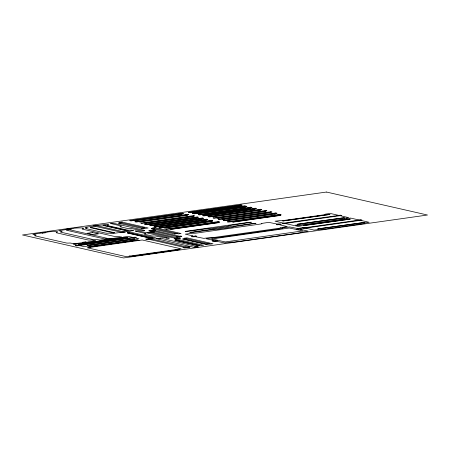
<?xml version="1.0" encoding="UTF-8"?>
<svg xmlns="http://www.w3.org/2000/svg" width="450" height="450" viewBox="0 0 450 450"><rect width="100%" height="100%" fill="white"/><g stroke="black" fill="none" stroke-linecap="round" stroke-linejoin="round"><path stroke-width="0.67" d="M114.446 232.712L113.124 232.836L90.383 227.661M90.36 227.632L91.682 227.498L114.446 232.689M87.519 245.419L134.662 238.866L87.531 245.436M128.042 230.766L126.731 230.884L102.898 225.416L104.209 225.298L128.042 230.732M136.733 231.311L136.44 231.396L145.929 233.595L145.648 233.724A3.172 0.461 -4 0 0 144.771 234.354L151.729 235.935A3.172 0.461 -4 0 0 155.289 235.941L166.725 238.101M166.714 238.129C166.854 238.596 171.416 238.359 168.289 237.735L137.858 230.811L135.219 231.058L136.749 231.283M248.479 222.379L185.136 231.379L187.042 231.446L209.419 228.403A3.172 0.461 -4 0 0 213.266 228.263L227.289 226.277A3.172 0.461 -4 0 0 228.966 225.641L251.364 222.238L248.49 222.345M253.114 223.431L189.776 232.436L191.678 232.498L214.054 229.455A3.172 0.461 -4 0 0 217.907 229.314L231.924 227.334A3.172 0.461 -4 0 0 233.601 226.699L255.999 223.29L253.131 223.403M344.363 217.749L297.349 224.252L344.374 217.721M135.624 220.714L134.752 220.494M180.096 213.986L180.827 213.874M185.321 215.117L186.053 214.999M193.371 212.197L194.248 212.411M203.226 214.504L204.103 214.712M213.058 216.557L213.936 216.771M253.024 208.997L253.761 208.884M127.688 237.369L78.407 244.226L127.693 237.324M296.904 229.106L299.458 228.729L300.786 228.971L297.799 229.343M197.286 246.988L195.604 247.151M41.383 232.898L44.359 232.56M45.248 232.802L42.294 233.139M82.704 242.291L85.68 241.954M86.541 242.218L82.716 242.331M108.709 238.657L111.684 238.32M112.573 238.567L109.614 238.905M42.277 233.094L41.406 232.937M44.348 232.605L45.248 232.757M68.282 229.461L67.41 229.247L69.958 228.887L71.258 229.162L68.293 229.506M85.68 241.993L86.569 242.156M109.603 238.86L108.731 238.703M111.673 238.371L112.573 238.523M98.235 233.843L93.032 234.557L87.216 233.252L92.627 232.521M158.732 238.719L157.849 238.562M159.536 238.41L160.442 238.567L158.732 238.759M195.581 247.101L194.698 246.943M196.386 246.791L197.291 246.949M195.727 236.008L196.622 236.205L194.068 236.582L192.752 236.351L195.727 235.974M216.596 240.576L217.491 240.773L214.937 241.149L213.621 240.913L216.602 240.536M276.93 224.741C273.757 223.791 285.041 224.426 276.952 224.792M297.799 229.303L296.916 229.146M157.843 238.517L159.547 238.365M194.692 246.898L196.397 246.746M92.621 232.571L98.246 233.803M121.213 222.823L118.727 223.166M154.176 228.336L151.689 228.679M90.742 247.258L90.146 247.359L142.239 239.985L181.164 248.839L177.598 249.334M133.684 220.528L134.752 220.472M138.909 221.653L140.85 221.844M144.771 222.986L146.711 223.178M148.551 224.291L150.491 224.482M129.133 232.774L128.492 232.869M153.697 225.343L155.638 225.529M192.308 212.226L193.376 212.169M157.894 226.541L159.834 226.727M196.262 213.12L197.331 213.069M197.083 213.435L199.024 213.621M162.816 227.644L212.67 220.607L211.427 220.32L158.85 227.751L160.088 228.032L162.804 227.649M191.216 216.428L191.914 216.332M202.162 214.526L203.237 214.47M151.132 238.022L152.156 237.949M206.612 215.539L208.553 215.724M211.995 216.579L213.064 216.529M238.753 205.661L239.451 205.566M209.261 221.085L209.959 220.989M243.529 206.871L244.232 206.775M217.069 217.873L219.009 218.059M222.165 219.083L224.106 219.268M216.056 222.384L216.754 222.289M227.211 220.292L228.234 220.219M186.069 238.59L183.583 238.939L206.274 244.097L209.098 243.765M258.441 210.021L259.138 209.925M273.656 213.733L274.354 213.638M198.647 245.329L199.671 245.256M277.701 215.173L278.398 215.078M120.797 222.716L118.294 223.071L141.851 228.431L144.36 228.077M244.873 205.802L192.296 213.227L193.534 213.508M141.418 228.33L144.248 227.998M153.759 228.229L151.256 228.583L174.814 233.938L177.317 233.589M174.381 233.843L177.204 233.505M209.537 243.917L206.027 244.412L182.346 239.023L185.85 238.528L210.476 244.131L212.979 243.776L186.896 237.842L184.393 238.196L186.058 238.523M69.041 229.731L66.234 230.175L104.428 238.894L107.859 238.477L68.687 229.539M200.841 218.683L200.132 218.784L201.375 219.066M269.308 212.422L268.599 212.524L269.843 212.805M195.694 217.637L194.985 217.738L196.228 218.019M205.037 219.887L204.328 219.988L205.571 220.269M249.306 207.872L248.586 208.018L249.84 208.254M264.212 211.219L263.492 211.365L264.746 211.601M175.95 240.176L176.648 240.081L174.96 239.687L177.463 239.333L203.546 245.267L201.043 245.621L199.699 245.317M120.881 222.733L121.202 222.756M153.844 228.246L154.164 228.268M232.279 221.653L231.463 221.681L281.115 214.695L279.872 214.408L227.289 221.839C229.241 222.649 231.283 220.984 233.218 222.097L280.957 215.359L279.219 214.959M177.609 249.407L178.819 249.626L130.905 256.393L130.011 256.191M90.72 247.196L89.499 246.977L137.413 240.21L138.308 240.412M277.734 215.241L278.933 215.46L233.196 221.917L232.307 221.715M129.116 232.706L127.446 232.38L129.949 232.026L156.032 237.96L153.529 238.314L152.184 238.011M216.096 222.452L217.288 222.671L171.551 229.129L170.657 228.926M138.341 240.474L139.101 240.458L137.475 240.081L88.566 246.988L90.135 247.348L87.154 247.764L126.079 256.618L129.988 256.129M273.69 213.801L274.888 214.02M170.629 228.864L166.882 229.331L165.645 229.05L218.227 221.619L219.465 221.906L169.83 228.915L171.568 229.309L219.313 222.57L217.569 222.171M253.041 209.031L254.295 209.267M185.333 215.145L186.587 215.381M209.278 221.147L210.493 221.372L164.756 227.829L163.086 227.582L164.773 228.009L212.513 221.265L210.774 220.871M259.307 209.903L260.55 210.184L213.058 216.894L211.815 216.607M239.619 205.543L240.862 205.824L193.371 212.535L192.127 212.254M264.381 211.196L265.624 211.477L218.132 218.183L216.894 217.901M274.922 213.559L276.159 213.84L227.88 220.657L226.637 220.376M244.395 206.752L245.638 207.039L198.152 213.744L196.909 213.463M249.474 207.844L250.718 208.131L203.226 214.836L201.988 214.554M253.924 208.856L255.167 209.143L207.681 215.848L206.438 215.567M269.477 212.4L270.72 212.681L223.228 219.392L221.991 219.111M259.673 210.308L258.418 210.071M239.985 205.948L238.731 205.718M244.766 207.157L243.512 206.927M228.263 220.275L229.151 220.477M180.99 213.851L182.233 214.132L134.747 220.838L133.504 220.556M186.221 214.976L187.464 215.257L139.978 221.968L138.735 221.681M192.083 216.309L193.32 216.591L145.834 223.301L144.591 223.014M192.448 216.714L191.211 216.489M201.009 218.661L202.252 218.942L154.761 225.653L153.518 225.371M181.361 214.256L180.096 214.014M195.862 217.614L197.1 217.896L149.614 224.606L148.371 224.319M205.206 219.864L206.449 220.146L158.957 226.851L157.719 226.569M180.478 236.447L152.736 230.136L150.232 230.49L177.969 236.796M175.489 240.238L198.18 245.402M127.974 232.931L150.666 238.095M40.208 233.184L32.833 234.309L36.124 235.086L35.786 235.221A3.172 0.461 -4 0 0 34.965 235.845L66.431 243A3.172 0.461 -4 0 0 69.992 243L74.239 243.731L82.226 242.719A3.172 0.461 -4 0 0 86.079 242.578A3.172 0.461 -4 0 0 87.756 241.937L95.771 240.688L91.53 239.963A3.172 0.461 -4 0 1 87.964 239.957L56.498 232.802A3.172 0.461 -4 0 1 57.319 232.178C59.923 230.917 46.057 231.699 46.839 232.335L45.709 232.374A3.172 0.461 -4 0 0 41.856 232.521A3.172 0.461 -4 0 0 40.179 233.156L40.208 233.184M66.212 229.551L58.837 230.676L62.128 231.452L61.785 231.587A3.172 0.461 -4 0 0 60.964 232.211L92.436 239.366A3.172 0.461 -4 0 0 95.996 239.366L100.237 240.097L108.231 239.085A3.172 0.461 -4 0 0 112.078 238.944A3.172 0.461 -4 0 0 113.754 238.303L121.776 237.054L117.529 236.329A3.172 0.461 -4 0 1 113.968 236.323L82.502 229.168A3.172 0.461 -4 0 1 83.323 228.544C86.113 227.402 71.674 227.976 72.844 228.701L71.713 228.741A3.172 0.461 -4 0 0 67.86 228.887A3.172 0.461 -4 0 0 66.184 229.523L66.212 229.551M123.784 237.049L123.806 237.088A3.172 0.461 -4 0 1 122.13 237.729L82.069 243.388A3.172 0.461 -4 0 1 78.216 243.529L73.147 244.125L83.829 246.555L88.897 245.959A3.172 0.461 -4 0 0 92.751 245.818L132.812 240.159A3.172 0.461 -4 0 0 134.488 239.518L138.915 238.776L128.233 236.346L123.784 237.049M261.787 223.419L261.81 223.459A3.172 0.461 -4 0 1 260.134 224.1L196.701 233.055A3.172 0.461 -4 0 1 192.853 233.201L185.282 234.152L192.915 235.912L192.578 236.047A3.172 0.461 -4 0 0 191.756 236.672A3.172 0.461 -4 0 0 195.322 236.672L203.828 238.371L211.399 237.42A3.172 0.461 -4 0 0 215.252 237.279L278.685 228.319A3.172 0.461 -4 0 0 280.361 227.678L287.291 226.581L279.737 224.837L280.074 224.702A3.172 0.461 -4 0 0 280.896 224.083A3.172 0.461 -4 0 0 277.335 224.078L268.74 222.362L261.799 223.408M282.662 227.981L282.684 228.021A3.172 0.461 -4 0 1 281.008 228.662L217.575 237.623A3.172 0.461 -4 0 1 213.722 237.763L206.151 238.714L213.789 240.48L213.452 240.615A3.172 0.461 -4 0 0 212.631 241.234A3.172 0.461 -4 0 0 216.191 241.239L224.702 242.933L232.273 241.982A3.172 0.461 -4 0 0 236.126 241.841L299.554 232.881A3.172 0.461 -4 0 0 301.23 232.245L308.166 231.143L300.617 229.41L300.949 229.264A3.172 0.461 -4 0 0 301.77 228.645A3.172 0.461 -4 0 0 298.204 228.639L289.614 226.924L282.69 227.953M325.682 214.121L325.704 214.161A3.172 0.461 -4 0 1 324.028 214.802L283.961 220.455A3.172 0.461 -4 0 1 280.114 220.601L275.046 221.197L293.591 225.416L298.659 224.82A3.172 0.461 -4 0 0 302.512 224.679L342.574 219.021A3.172 0.461 -4 0 0 344.25 218.379L348.677 217.637L330.131 213.418L325.71 214.093M346.134 218.773L346.157 218.812A3.172 0.461 -4 0 1 344.481 219.454L304.419 225.112A3.172 0.461 -4 0 1 300.566 225.253L295.498 225.849L314.049 230.068L319.118 229.472A3.172 0.461 -4 0 0 322.965 229.331L363.032 223.672A3.172 0.461 -4 0 0 364.702 223.031L369.135 222.289L350.584 218.07L346.162 218.745M110.666 223.504L121.376 226.046L121.039 226.181A3.172 0.461 -4 0 0 120.218 226.8L127.176 228.381A3.172 0.461 -4 0 0 130.736 228.386L141.233 230.535C142.358 230.67 146.779 231.148 143.736 230.181L113.304 223.256L110.666 223.504M156.133 238.674L194.355 247.416L198.585 246.876L160.397 238.157L156.172 238.641M211.792 239.023L225.309 241.926L302.856 230.895L289.339 228.009L211.809 239.012M87.081 227.857L85.033 227.351L106.566 224.308L108.613 224.803L108.276 224.938A3.172 0.461 -4 0 0 107.454 225.557L127.328 230.079A3.172 0.461 -4 0 0 130.888 230.079L133.892 230.524L112.359 233.567L109.356 233.123A3.172 0.461 -4 0 1 105.795 233.123L85.922 228.6A3.172 0.461 -4 0 1 86.743 227.981L87.041 227.891M282.859 220.961L329.884 214.442L282.859 220.961M303.311 225.613L350.336 219.094L303.334 225.602M317.807 228.909L364.826 222.39L317.807 228.909M326.475 192.043L22.5 234.979L123.525 257.957L427.5 215.021L326.475 192.043M95.507 225.416L92.936 225.776L122.782 232.566L125.353 232.206L95.507 225.416M182.295 213.204L129.718 220.635L130.956 220.916L183.538 213.491L182.295 213.204M240.924 204.902L188.342 212.327L189.585 212.614L242.162 205.183L240.924 204.902M122.04 222.075L119.537 222.429L145.62 228.364L148.123 228.009L122.04 222.075M187.526 214.335L134.944 221.76L136.187 222.041L188.769 214.616L187.526 214.335M245.7 206.111L193.118 213.536L194.361 213.823L246.943 206.393L245.7 206.111M250.779 207.203L198.197 214.633L199.44 214.914L252.023 207.484L250.779 207.203M193.388 215.668L140.805 223.093L142.043 223.374L194.625 215.949L193.388 215.668M255.229 208.215L202.646 215.646L203.889 215.927L256.472 208.496L255.229 208.215M197.167 216.973L144.585 224.398L145.822 224.679L198.405 217.254L197.167 216.973M260.612 209.261L208.029 216.686L209.273 216.968L261.849 209.542L260.612 209.261M202.314 218.019L149.732 225.444L150.975 225.731L203.558 218.301L202.314 218.019M265.686 210.555L213.103 217.98L214.346 218.261L266.929 210.836L265.686 210.555M206.511 219.218L153.928 226.648L155.171 226.929L207.754 219.504L206.511 219.218M155.002 227.588L152.494 227.942L178.583 233.876L181.086 233.522L155.002 227.588M270.782 211.759L218.199 219.184L219.442 219.471L272.025 212.04L270.782 211.759M128.998 232.734L127.282 232.976L150.328 238.219L152.044 237.977L128.998 232.734M154.001 229.871L148.826 230.597L150.306 230.934L155.481 230.203L154.001 229.871M275.827 212.974L223.245 220.399L224.488 220.68L277.071 213.255L275.827 212.974M152.797 231.626L146.953 232.453L148.433 232.785L154.277 231.964L152.797 231.626M151.363 231.913L148.86 232.268L176.602 238.579L179.106 238.224L151.363 231.913M135.011 237.184L75.353 245.61L76.629 245.903L136.288 237.476L135.011 237.184M151.408 238.326L145.732 239.13L147.386 239.501L153.062 238.703L151.408 238.326M150.137 238.657L147.628 239.012L185.721 247.674L188.229 247.32L150.137 238.657M180.816 236.093L176.141 236.751L177.148 236.981L181.822 236.317L180.816 236.093M179.449 237.87L174.606 238.556L175.776 238.821L180.619 238.14L179.449 237.87M340.29 215.19L282.032 223.419L283.275 223.701L341.533 215.471L340.29 215.19M176.513 240.041L174.797 240.283L197.843 245.526L199.558 245.284L176.513 240.041M360.743 219.842L302.49 228.071L303.728 228.352L361.986 220.123L360.743 219.842M188.505 246.825L182.993 247.601L184.483 247.944L189.996 247.162L188.505 246.825M177.964 249.289L129.054 256.196L130.629 256.556L179.539 249.649L177.975 249.266"/></g></svg>
